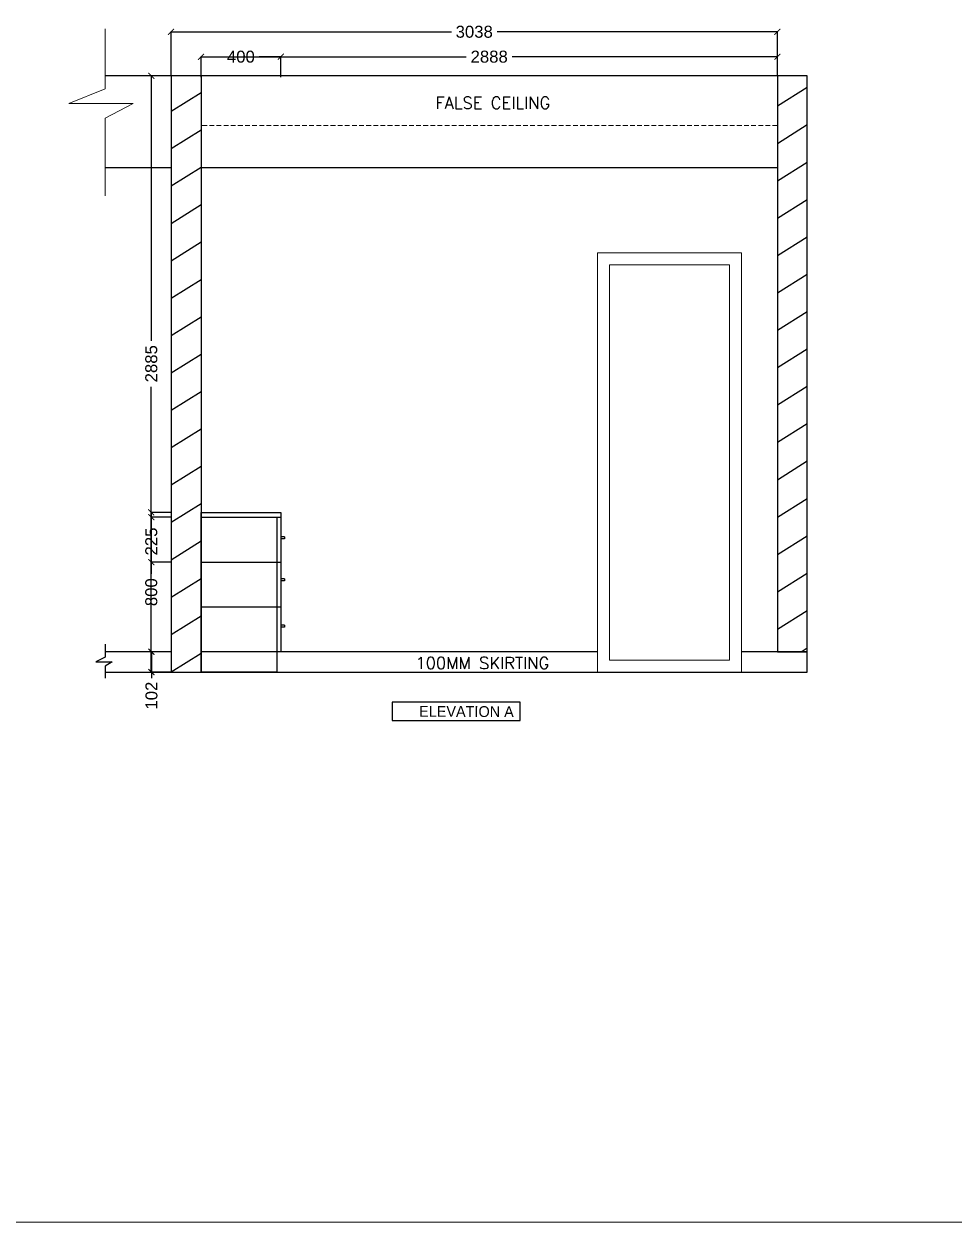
# Model space of a CAD drawing. Header units: millimetres. Extents: x 1464389 to 1998638, y -29162 to 256806.
# Drawn here: x 1531908 to 1536568, y 29939 to 35941 of the extents above; entities that cross this region are included whole.
import ezdxf

# ---------------------------------------------------------------- set-up
doc = ezdxf.new("R2010")
doc.units = ezdxf.units.MM
doc.header["$LTSCALE"] = 15
doc.header["$PDMODE"] = 35
doc.linetypes.add('HIDDEN', pattern=[9.525, 6.35, -3.175])
doc.layers.get('0').update_dxf_attribs({"lineweight": 5})
for name, color, linetype, lineweight in [('dimension', 1, 'Continuous', 25), ('false ceiling', 124, 'Continuous', 9), ('Layer1', 7, 'Continuous', 5), ('LS_DR_Door', 34, 'Continuous', 5), ('LS_DR_TEXT', 7, 'Continuous', 13)]:
    doc.layers.add(name, color=color, linetype=linetype, lineweight=lineweight)
for name, color, linetype in [('FURNITURE', 24, 'Continuous'), ('Layer 1', 7, 'Continuous'), ('NEW WALL', 5, 'Continuous'), ('Text', 250, 'Continuous')]:
    doc.layers.add(name, color=color, linetype=linetype)
doc.layers.add('Furnitures', color=7, linetype='Continuous', lineweight=25, true_color=0x753b00)
doc.styles.add('ARIAL', font='arial.ttf')
doc.styles.add('ROMANS', font='romans.shx')
doc.dimstyles.new('SC-25', dxfattribs={"dimtxt": 60, "dimasz": 30, "dimexe": 0, "dimexo": 0, "dimgap": 25, "dimtad": 0, "dimdec": 0, "dimzin": 0, "dimdsep": 46, "dimtxsty": 'ARIAL', "dimblk": 'ARCHTICK', "dimcen": 0.09, "dimdle": 3, "dimclrd": 251, "dimclre": 251, "dimclrt": 1, "dimadec": 0, "dimazin": 0, "dimtfac": 1, "dimtdec": 0, "dimtofl": 0, "dimtmove": 0, "dimatfit": 2, "dimfxl": 100, "dimtolj": 1, "dimtzin": 0, "dimarcsym": 0})

# ---------------------------------------------------------------- blocks, each defined once
blk = doc.blocks.new('_ArchTick')
at = {"color": 0, "linetype": 'ByBlock', "const_width": 0.15}
blk.add_lwpolyline([(-0.5, -0.5), (0.5, 0.5)], dxfattribs=at)
blk = doc.blocks.new('*D1518')
at = {"layer": 'Defpoints', "color": 0, "ltscale": 0.25, "transparency": 16777216}
for p in [(1533195.1, 35776.5), (1532795.4, 35674.9), (1533195.1, 35674.9)]:
    blk.add_point(p, dxfattribs=at)
at = {"layer": 'dimension', "color": 251, "lineweight": -2, "ltscale": 0.25, "transparency": 16777216}
for p, q in [((1532792.4, 35776.5), (1532902.9, 35776.5)), ((1532795.4, 35674.9), (1532795.4, 35776.5)), ((1533198.1, 35776.5), (1533087.6, 35776.5)), ((1533195.1, 35674.9), (1533195.1, 35776.5))]:
    blk.add_line(p, q, dxfattribs=at)
at = {"layer": 'dimension', "color": 251, "lineweight": -2, "ltscale": 0.25, "transparency": 16777216, "xscale": 30, "yscale": 30, "zscale": 30, "rotation": 180}
blk.add_blockref('_ArchTick', (1532795.4, 35776.5), dxfattribs=at)
at = {"layer": 'dimension', "color": 251, "lineweight": -2, "ltscale": 0.25, "transparency": 16777216, "xscale": 30, "yscale": 30, "zscale": 30}
blk.add_blockref('_ArchTick', (1533195.1, 35776.5), dxfattribs=at)
at = {"layer": 'dimension', "color": 1, "ltscale": 0.25, "transparency": 16777216, "insert": (1532995.2, 35776.5), "char_height": 60, "attachment_point": 5, "style": 'ARIAL'}
blk.add_mtext('\\A1;400', dxfattribs=at)
blk = doc.blocks.new('*D1519')
at = {"layer": 'Defpoints', "color": 0, "ltscale": 0.25, "transparency": 16777216}
for p in [(1532645.4, 33494.3), (1532546.4, 32694.3), (1532641.6, 32694.3)]:
    blk.add_point(p, dxfattribs=at)
at = {"layer": 'dimension', "color": 251, "lineweight": -2, "ltscale": 0.25, "transparency": 16777216}
for p, q in [((1532546.4, 33497.3), (1532546.4, 33185.6)), ((1532645.4, 33494.3), (1532546.4, 33494.3)), ((1532546.4, 32691.3), (1532546.4, 33003.1)), ((1532641.6, 32694.3), (1532546.4, 32694.3))]:
    blk.add_line(p, q, dxfattribs=at)
at = {"layer": 'dimension', "color": 251, "lineweight": -2, "ltscale": 0.25, "transparency": 16777216, "xscale": 30, "yscale": 30, "zscale": 30}
for p, rotation in [((1532546.4, 33494.3), 90), ((1532546.4, 32694.3), 270)]:
    blk.add_blockref('_ArchTick', p, dxfattribs=dict(at, rotation=rotation))
at = {"layer": 'dimension', "color": 1, "ltscale": 0.25, "transparency": 16777216, "insert": (1532546.4, 33094.3), "char_height": 60, "attachment_point": 5, "rotation": 90, "style": 'ARIAL'}
blk.add_mtext('\\A1;800', dxfattribs=at)
blk = doc.blocks.new('*D1520')
at = {"layer": 'Defpoints', "color": 0, "ltscale": 0.25, "transparency": 16777216}
for p in [(1532645.4, 32795.9), (1532547.4, 32694.3), (1532645.4, 32694.3)]:
    blk.add_point(p, dxfattribs=at)
at = {"layer": 'dimension', "color": 251, "lineweight": -2, "ltscale": 0.25, "transparency": 16777216}
for p, q in [((1532547.4, 32798.9), (1532547.4, 32694.3)), ((1532645.4, 32795.9), (1532547.4, 32795.9)), ((1532645.4, 32694.3), (1532547.4, 32694.3)), ((1532547.4, 32694.3), (1532547.4, 32664.3))]:
    blk.add_line(p, q, dxfattribs=at)
at = {"layer": 'dimension', "color": 251, "lineweight": -2, "ltscale": 0.25, "transparency": 16777216, "xscale": 30, "yscale": 30, "zscale": 30}
for p, rotation in [((1532547.4, 32795.9), 90), ((1532547.4, 32694.3), 270)]:
    blk.add_blockref('_ArchTick', p, dxfattribs=dict(at, rotation=rotation))
at = {"layer": 'dimension', "color": 1, "ltscale": 0.25, "transparency": 16777216, "insert": (1532547.4, 32576.2), "char_height": 60, "attachment_point": 5, "rotation": 90, "style": 'ARIAL'}
blk.add_mtext('\\A1;102', dxfattribs=at)
blk = doc.blocks.new('*D2096')
at = {"layer": 'Defpoints', "color": 0, "ltscale": 0.25, "transparency": 16777216}
for p in [(1535683.2, 35776.5), (1532795.4, 35681.3), (1535683.2, 35681.3)]:
    blk.add_point(p, dxfattribs=at)
at = {"layer": 'dimension', "color": 251, "lineweight": -2, "ltscale": 0.25, "transparency": 16777216}
for p, q in [((1532792.4, 35776.5), (1534124.1, 35776.5)), ((1532795.4, 35681.3), (1532795.4, 35776.5)), ((1535686.2, 35776.5), (1534354.4, 35776.5)), ((1535683.2, 35681.3), (1535683.2, 35776.5))]:
    blk.add_line(p, q, dxfattribs=at)
at = {"layer": 'dimension', "color": 251, "lineweight": -2, "ltscale": 0.25, "transparency": 16777216, "xscale": 30, "yscale": 30, "zscale": 30, "rotation": 180}
blk.add_blockref('_ArchTick', (1532795.4, 35776.5), dxfattribs=at)
at = {"layer": 'dimension', "color": 251, "lineweight": -2, "ltscale": 0.25, "transparency": 16777216, "xscale": 30, "yscale": 30, "zscale": 30}
blk.add_blockref('_ArchTick', (1535683.2, 35776.5), dxfattribs=at)
at = {"layer": 'dimension', "color": 1, "ltscale": 0.25, "transparency": 16777216, "insert": (1534239.3, 35776.5), "char_height": 60, "attachment_point": 5, "style": 'ARIAL'}
blk.add_mtext('\\A1;2888', dxfattribs=at)
blk = doc.blocks.new('*D2097')
at = {"layer": 'Defpoints', "color": 0, "ltscale": 0.25, "transparency": 16777216}
for p in [(1535683.2, 35901.3), (1532645.4, 35681.3), (1535683.2, 35681.3)]:
    blk.add_point(p, dxfattribs=at)
at = {"layer": 'dimension', "color": 251, "lineweight": -2, "ltscale": 0.25, "transparency": 16777216}
for p, q in [((1532642.4, 35901.3), (1534049.6, 35901.3)), ((1532645.4, 35681.3), (1532645.4, 35901.3)), ((1535686.2, 35901.3), (1534278.9, 35901.3)), ((1535683.2, 35681.3), (1535683.2, 35901.3))]:
    blk.add_line(p, q, dxfattribs=at)
at = {"layer": 'dimension', "color": 251, "lineweight": -2, "ltscale": 0.25, "transparency": 16777216, "xscale": 30, "yscale": 30, "zscale": 30, "rotation": 180}
blk.add_blockref('_ArchTick', (1532645.4, 35901.3), dxfattribs=at)
at = {"layer": 'dimension', "color": 251, "lineweight": -2, "ltscale": 0.25, "transparency": 16777216, "xscale": 30, "yscale": 30, "zscale": 30}
blk.add_blockref('_ArchTick', (1535683.2, 35901.3), dxfattribs=at)
at = {"layer": 'dimension', "color": 1, "ltscale": 0.25, "transparency": 16777216, "insert": (1534164.3, 35901.3), "char_height": 60, "attachment_point": 5, "style": 'ARIAL'}
blk.add_mtext('\\A1;3038', dxfattribs=at)
blk = doc.blocks.new('*D2086')
at = {"layer": 'Defpoints', "color": 0, "ltscale": 0.25, "transparency": 16777216}
for p in [(1532645.4, 35681.3), (1532546.4, 32795.9), (1532645.4, 32795.9)]:
    blk.add_point(p, dxfattribs=at)
at = {"layer": 'dimension', "color": 251, "lineweight": -2, "ltscale": 0.25, "transparency": 16777216}
for p, q in [((1532546.4, 35684.3), (1532546.4, 34354)), ((1532645.4, 35681.3), (1532546.4, 35681.3)), ((1532546.4, 32792.9), (1532546.4, 34123.3)), ((1532645.4, 32795.9), (1532546.4, 32795.9))]:
    blk.add_line(p, q, dxfattribs=at)
at = {"layer": 'dimension', "color": 251, "lineweight": -2, "ltscale": 0.25, "transparency": 16777216, "xscale": 30, "yscale": 30, "zscale": 30}
for p, rotation in [((1532546.4, 35681.3), 90), ((1532546.4, 32795.9), 270)]:
    blk.add_blockref('_ArchTick', p, dxfattribs=dict(at, rotation=rotation))
at = {"layer": 'dimension', "color": 1, "ltscale": 0.25, "transparency": 16777216, "insert": (1532546.4, 34238.6), "char_height": 60, "attachment_point": 5, "rotation": 90, "style": 'ARIAL'}
blk.add_mtext('\\A1;2885', dxfattribs=at)
blk = doc.blocks.new('*D1494')
at = {"layer": 'Defpoints', "color": 0, "ltscale": 0.25, "transparency": 16777216}
for p in [(1532645.4, 33470.3), (1532546.4, 33245.3), (1532645.4, 33245.3)]:
    blk.add_point(p, dxfattribs=at)
at = {"layer": 'dimension', "color": 251, "lineweight": -2, "ltscale": 0.25, "transparency": 16777216}
for p, q in [((1532546.4, 33473.3), (1532546.4, 33440.2)), ((1532645.4, 33470.3), (1532546.4, 33470.3)), ((1532546.4, 33242.3), (1532546.4, 33256.2)), ((1532645.4, 33245.3), (1532546.4, 33245.3))]:
    blk.add_line(p, q, dxfattribs=at)
at = {"layer": 'dimension', "color": 251, "lineweight": -2, "ltscale": 0.25, "transparency": 16777216, "xscale": 30, "yscale": 30, "zscale": 30}
for p, rotation in [((1532546.4, 33470.3), 90), ((1532546.4, 33245.3), 270)]:
    blk.add_blockref('_ArchTick', p, dxfattribs=dict(at, rotation=rotation))
at = {"layer": 'dimension', "color": 1, "ltscale": 0.25, "transparency": 16777216, "insert": (1532546.4, 33348.2), "char_height": 60, "attachment_point": 5, "rotation": 90, "style": 'ARIAL'}
blk.add_mtext('\\A1;225', dxfattribs=at)

msp = doc.modelspace()

# ---------------------------------------------------------------- hatches: boundary and pattern name
at = {"layer": 'Layer 1', "ltscale": 0.25}
h = msp.add_hatch(dxfattribs=at)
h.set_pattern_fill('ANSI31', color=8, scale=50, angle=167)
h.set_pattern_definition([(212, (588161.23, 223492.13), (84.124683, -134.627635), [])])
h.paths.add_polyline_path([(1532795.4, 35221.3), (1532645.4, 35221.3), (1532645.4, 32694.3), (1532795.4, 32694.3)])
h.paths.add_polyline_path([(1532795.4, 35681.3), (1532645.4, 35681.3), (1532645.4, 35221.3), (1532795.4, 35221.3)])
h.paths.add_polyline_path([(1535833.2, 35681.3), (1535683.2, 35681.3), (1535683.2, 32795.9), (1535833.2, 32795.9)])

# ---------------------------------------------------------------- linework, layer by layer
at = {"ltscale": 0.25}
msp.add_line((1520964.5, 29939.4), (1566247, 29939.4), dxfattribs=at)
at = {"layer": 'false ceiling', "linetype": 'HIDDEN', "ltscale": 0.25}
msp.add_line((1535683.2, 35431.3), (1532795.4, 35431.3), dxfattribs=at)
at = {"layer": 'FURNITURE', "linetype": 'ByBlock'}
for p, q in [((1533213.7, 33371.1), (1533195.1, 33371.1)), ((1533213.7, 33371.1), (1533213.7, 33361.3)), ((1533213.7, 33361.3), (1533195.1, 33361.3)), ((1533213.7, 33161.7), (1533195.1, 33161.7)), ((1533213.7, 33151.9), (1533195.1, 33151.9)), ((1533213.7, 33161.7), (1533213.7, 33151.9)), ((1533213.7, 32928.4), (1533195.1, 32928.4)), ((1533213.7, 32918.6), (1533195.1, 32918.6)), ((1533213.7, 32928.4), (1533213.7, 32918.6))]:
    msp.add_line(p, q, dxfattribs=at)
at = {"layer": 'Furnitures', "ltscale": 0.25}
for p, q in [((1532795.4, 33494.3), (1533195.1, 33494.3)), ((1532795.4, 32694.3), (1532795.4, 33494.3)), ((1533195.1, 33494.3), (1533195.1, 32795.9)), ((1532795.4, 33470.3), (1533195.1, 33470.3)), ((1533175.1, 33470.3), (1533175.1, 32794.3)), ((1532795.4, 33245.3), (1533195.1, 33245.3)), ((1532795.4, 33020.3), (1533195.1, 33020.3)), ((1533195.1, 32795.9), (1532795.4, 32795.9)), ((1533175.1, 32794.3), (1533175.1, 32694.3)), ((1533174.1, 32694.3), (1532795.4, 32694.3))]:
    msp.add_line(p, q, dxfattribs=at)
at = {"layer": 'Layer 1', "ltscale": 0.25}
for p, q in [((1532314.6, 32834.3), (1532314.6, 32768.3)), ((1532314.6, 32768.3), (1532269, 32745.1)), ((1532269, 32745.1), (1532351, 32745.1)), ((1532351, 32745.1), (1532314.6, 32724.2)), ((1532314.6, 32724.2), (1532314.6, 32663.3))]:
    msp.add_line(p, q, dxfattribs=at)
for points in [[(1535833.2, 35681.3), (1535833.2, 35681.3), (1535833.2, 35681.3), (1532314.6, 35681.3)], [(1532314.6, 35221.3), (1532645.4, 35221.3)], [(1532795.4, 35221.3), (1535683.2, 35221.3)], [(1532314.6, 32694.3), (1535833.2, 32694.3), (1535833.2, 32795.9), (1535503.2, 32795.9)], [(1532645.4, 32795.9), (1532314.6, 32795.9)], [(1534782.5, 32795.9), (1532795.4, 32795.9)], [(1534842.5, 32795.9), (1534842.4, 32795.9)], [(1535503.6, 32795.9), (1535503.2, 32795.9)]]:
    msp.add_lwpolyline(points, dxfattribs=at)
at = {"layer": 'Layer1', "ltscale": 0.25}
for p, q in [((1532314.6, 35916.7), (1532314.6, 35615.1)), ((1532314.6, 35615.1), (1532133.6, 35542)), ((1532133.6, 35542), (1532456.3, 35542)), ((1532456.3, 35542), (1532314.6, 35468.5)), ((1532314.6, 35468.5), (1532314.6, 35079.9))]:
    msp.add_line(p, q, dxfattribs=at)
at = {"layer": 'LS_DR_Door', "ltscale": 0.25}
for points in [[(1535503.2, 32694.3), (1534782.5, 32694.3), (1534782.5, 34794.7), (1535503.2, 34794.7)], [(1535443.2, 32754.3), (1534842.5, 32754.3), (1534842.5, 34734.7), (1535443.2, 34734.7)]]:
    msp.add_lwpolyline(points, close=True, dxfattribs=at)
at = {"layer": 'NEW WALL', "ltscale": 0.25}
for points in [[(1532645.4, 35681.3), (1532645.4, 32695.9), (1532645.4, 32695.9)], [(1532795.4, 35681.3), (1532795.4, 32694.3)]]:
    msp.add_lwpolyline(points, dxfattribs=at)
msp.add_lwpolyline([(1535833.2, 35681.3), (1535683.2, 35681.3), (1535683.2, 32795.9), (1535833.2, 32795.9)], close=True, dxfattribs=at)
at = {"layer": 'Text', "color": 32, "ltscale": 0.25}
msp.add_lwpolyline([(1534393.9, 32544.2), (1533753.9, 32544.2), (1533753.9, 32451.3), (1534393.9, 32451.3)], close=True, dxfattribs=at)

# ---------------------------------------------------------------- texts
at = {"layer": 'LS_DR_TEXT', "ltscale": 0.25, "char_height": 60, "attachment_point": 1, "style": 'ROMANS'}
for s, width, insert in [('FALSE CEILING', 691.654, (1533969.4, 35575.2)), ('\\pxqc;100MM SKIRTING', 765.98, (1533822.1, 32769.6))]:
    msp.add_mtext_dynamic_manual_height_columns(s, width=width, gutter_width=375, heights=[0], dxfattribs=dict(at, insert=insert))
at = {"layer": 'LS_DR_TEXT', "insert": (1534362.4, 32468), "char_height": 54.107, "attachment_point": 9, "rotation": 359.76961}
msp.add_mtext_dynamic_manual_height_columns('ELEVATION A', width=966.759, gutter_width=202.9, heights=[0], dxfattribs=at)

# ---------------------------------------------------------------- dimensions: what is measured, and where the dimension line sits
at = {"layer": 'dimension', "ltscale": 0.25}
for base, p1, p2, picture, middle in [((1535683.2, 35901.3), (1532645.4, 35681.3), (1535683.2, 35681.3), '*D2097', (1534164.3, 35901.3)), ((1533195.1, 35776.5), (1532795.4, 35674.9), (1533195.1, 35674.9), '*D1518', (1532995.2, 35776.5)), ((1535683.2, 35776.5), (1532795.4, 35681.3), (1535683.2, 35681.3), '*D2096', (1534239.3, 35776.5))]:
    dim = msp.add_linear_dim(base=base, p1=p1, p2=p2, dimstyle='SC-25', dxfattribs=at)
    dim.commit()
    dim.dimension.update_dxf_attribs({"geometry": picture, "text_midpoint": middle, "dimtype": 160})
for base, p1, p2, picture, middle in [((1532546.4, 32795.9), (1532645.4, 35681.3), (1532645.4, 32795.9), '*D2086', (1532546.4, 34238.6)), ((1532546.4, 32694.3), (1532645.4, 33494.3), (1532641.6, 32694.3), '*D1519', (1532546.4, 33094.3)), ((1532547.4, 32694.3), (1532645.4, 32795.9), (1532645.4, 32694.3), '*D1520', (1532547.4, 32576.2))]:
    dim = msp.add_linear_dim(base=base, p1=p1, p2=p2, angle=90, dimstyle='SC-25', dxfattribs=at)
    dim.commit()
    dim.dimension.update_dxf_attribs({"geometry": picture, "text_midpoint": middle})
dim = msp.add_linear_dim(base=(1532546.4, 33245.3), p1=(1532645.4, 33470.3), p2=(1532645.4, 33245.3), angle=90, dimstyle='SC-25', dxfattribs=at)
dim.commit()
dim.dimension.update_dxf_attribs({"geometry": '*D1494', "text_midpoint": (1532546.4, 33348.2), "dimtype": 160})

doc.saveas('drawing.dxf')
